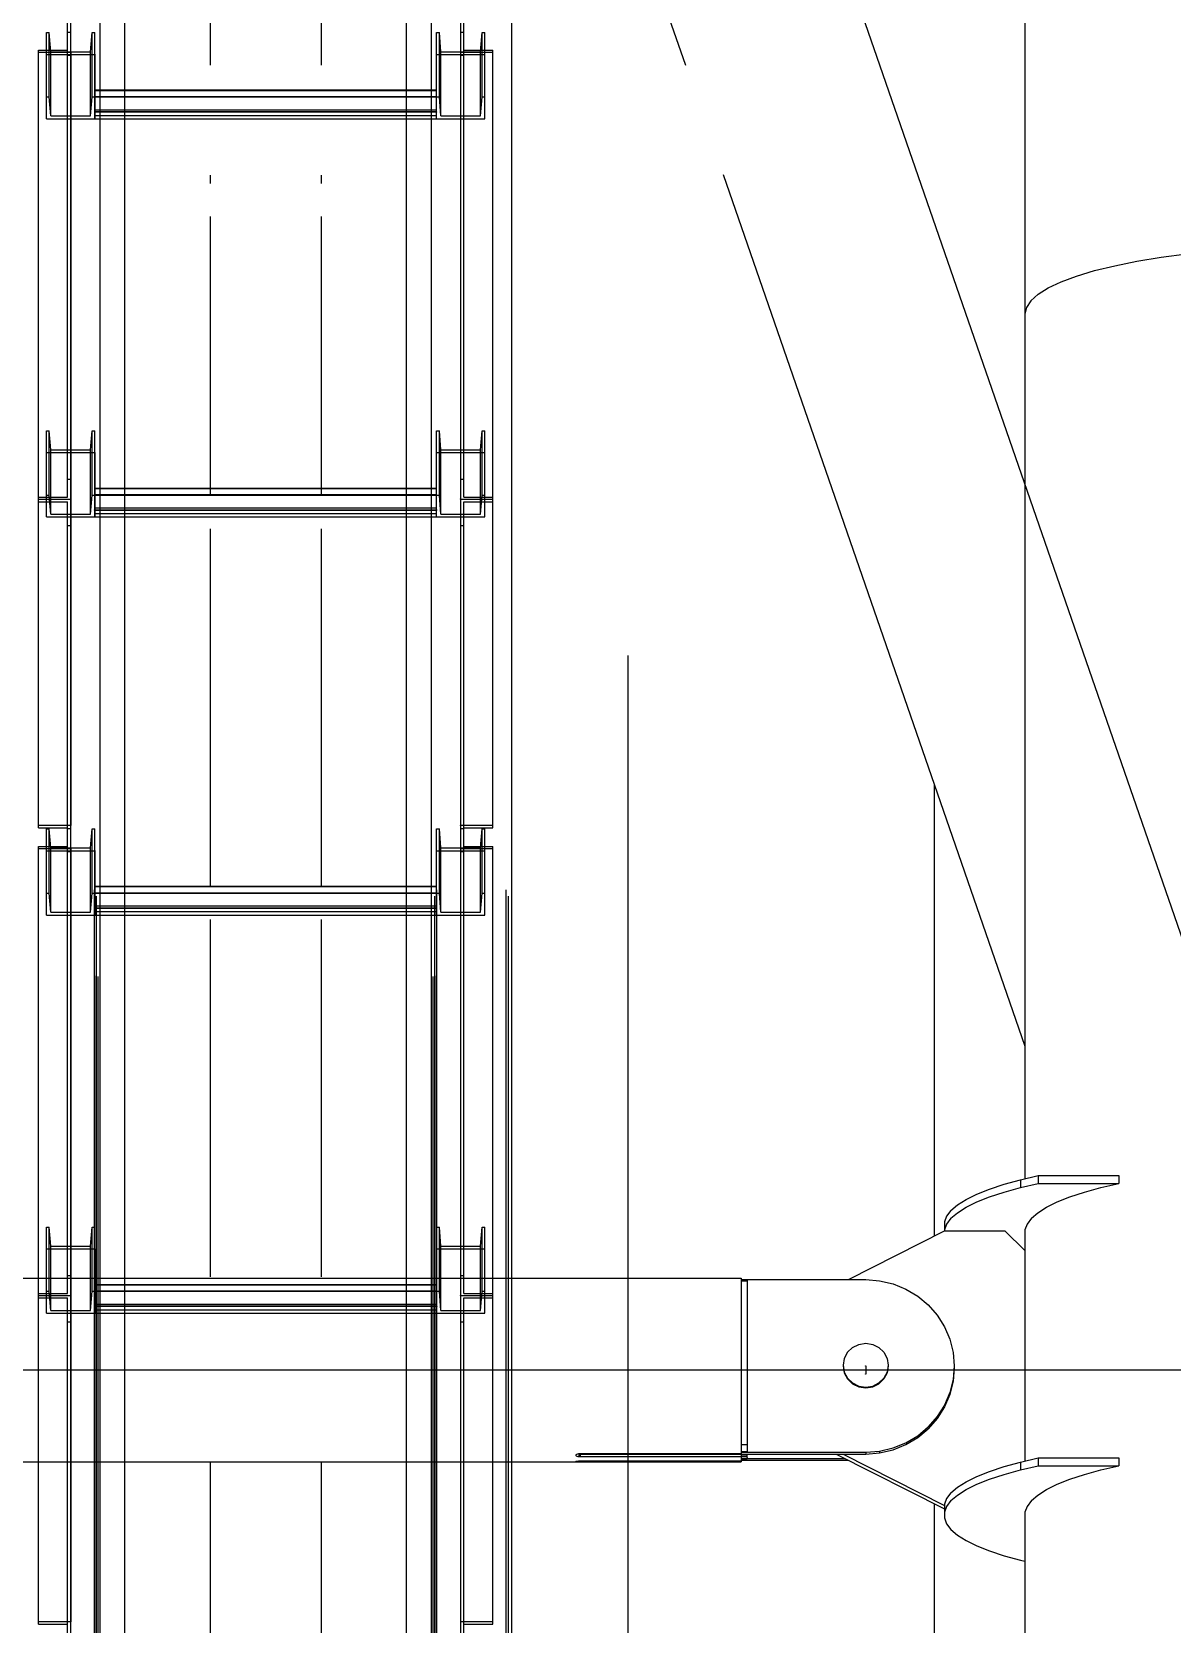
# Model space of a CAD drawing. Header units: millimetres. Extents: x 150209.93 to 150215.05, y 136675.65 to 136679.93.
# Drawn here: x 150213.5498 to 150213.6065, y 136679.4223 to 136679.5015 of the extents above; entities that cross this region are included whole.
import ezdxf

# ---------------------------------------------------------------- set-up
doc = ezdxf.new("R2010")
doc.units = ezdxf.units.MM
doc.header["$LTSCALE"] = 0.25
for name, pattern in [('CENTER', [50.8, 31.75, -6.35, 6.35, -6.35]), ('XKITLINE00', [0]), ('XKITLINE02', [4, 2, -2]), ('XKITLINE03', [6, 3, -1, 1, -1])]:
    doc.linetypes.add(name, pattern=pattern)

# ---------------------------------------------------------------- blocks, each defined once
blk = doc.blocks.new('çatıı')
at = {"color": 8, "linetype": 'CENTER'}
for p, q in [((23255, 20197.81), (23255, 18543.85)), ((23255, 19525.62), (23430, 19020.27)), ((22899.99, 19020.27), (23429.99, 19020.28)), ((23314.2, 19021.28), (23314.2, 19019.28))]:
    blk.add_line(p, q, dxfattribs=at)
at = {"color": 116, "linetype": 'XKITLINE02', "true_color": 0x136734}
for p, q in [((23122.49, 18615.46), (23122.49, 19864.35)), ((23123.34, 18618.12), (23123.34, 19867)), ((23123.34, 18615.78), (23123.34, 19864.54)), ((23129.99, 18615.73), (23129.99, 19864.47)), ((23199.99, 18615.46), (23199.99, 19864.47)), ((23206.64, 18618.12), (23206.64, 19867)), ((23206.64, 18615.66), (23206.64, 19864.54)), ((23207.49, 18615.46), (23207.49, 19864.35)), ((23122.49, 18618.31), (23122.49, 19847.64)), ((23207.49, 18618.31), (23207.49, 19847.64)), ((23122.41, 18639.71), (23122.41, 19842.61)), ((23122.94, 18638.14), (23122.94, 19841.66)), ((23207.04, 18638.14), (23207.04, 19841.66)), ((23207.57, 18639.71), (23207.57, 19842.61)), ((23224.81, 18639.71), (23224.81, 19842.61)), ((23225.34, 18638.14), (23225.34, 19841.66)), ((23206.19, 18997.46), (23206.19, 19555.02)), ((23115.69, 19347.1), (23115.69, 19434.08)), ((23116.49, 19347.1), (23116.49, 19434.74)), ((23213.49, 19347.1), (23213.49, 19434.74)), ((23214.29, 19347.1), (23214.29, 19434.08)), ((23110.49, 19352.75), (23111.17, 19352.75)), ((23110.49, 19347.31), (23110.49, 19352.75)), ((23110.49, 19336.77), (23110.49, 19352.75)), ((23111.56, 19348), (23111.17, 19352.75)), ((23111.17, 19336.77), (23111.17, 19352.75)), ((23115.69, 19352.86), (23116.49, 19352.86)), ((23115.69, 19237.28), (23115.69, 19352.86)), ((23116.49, 19236.78), (23116.49, 19352.86)), ((23121.43, 19348), (23121.81, 19352.75)), ((23121.81, 19352.75), (23122.49, 19352.75)), ((23121.81, 19336.77), (23121.81, 19352.75)), ((23122.49, 19347.31), (23122.49, 19352.75)), ((23122.49, 19336.77), (23122.49, 19352.75)), ((23207.49, 19336.77), (23207.49, 19352.75)), ((23207.49, 19347.31), (23207.49, 19352.75)), ((23207.49, 19352.75), (23208.17, 19352.75)), ((23208.17, 19336.77), (23208.17, 19352.75)), ((23208.56, 19348), (23208.17, 19352.75)), ((23213.49, 19347.1), (23213.49, 19353.65)), ((23213.49, 19236.78), (23213.49, 19352.86)), ((23213.49, 19352.86), (23214.29, 19352.86)), ((23214.29, 19347.1), (23214.29, 19353)), ((23214.29, 19237.28), (23214.29, 19352.86)), ((23214.29, 19249.03), (23214.29, 19352.86)), ((23218.43, 19348), (23218.81, 19352.75)), ((23218.81, 19336.77), (23218.81, 19352.75)), ((23218.81, 19352.75), (23219.49, 19352.75)), ((23219.49, 19336.77), (23219.49, 19352.75)), ((23108.49, 19348.4), (23115.69, 19348.4)), ((23108.49, 19236.78), (23108.49, 19348.4)), ((23108.49, 19347.9), (23116.49, 19347.9)), ((23110.49, 19347.31), (23122.49, 19347.31)), ((23110.49, 19331.33), (23110.49, 19347.31)), ((23111.56, 19348), (23121.43, 19348)), ((23111.56, 19332.02), (23111.56, 19348)), ((23115.69, 19347.1), (23116.49, 19347.1)), ((23121.43, 19332.02), (23121.43, 19348)), ((23122.49, 19331.33), (23122.49, 19347.31)), ((23207.49, 19331.33), (23207.49, 19347.31)), ((23207.49, 19347.31), (23219.49, 19347.31)), ((23208.56, 19332.02), (23208.56, 19348)), ((23208.56, 19348), (23218.43, 19348)), ((23213.49, 19248.33), (23213.49, 19347.9)), ((23213.49, 19347.9), (23221.49, 19347.9)), ((23213.49, 19347.1), (23214.29, 19347.1)), ((23214.29, 19348.4), (23221.49, 19348.4)), ((23218.43, 19332.02), (23218.43, 19348)), ((23219.49, 19331.33), (23219.49, 19347.9)), ((23221.49, 19236.78), (23221.49, 19348.4)), ((23110.49, 19336.77), (23111.17, 19336.77)), ((23110.49, 19331.33), (23110.49, 19336.77)), ((23111.56, 19332.02), (23111.17, 19336.77)), ((23121.43, 19332.02), (23121.81, 19336.77)), ((23121.81, 19336.77), (23122.49, 19336.77)), ((23122.49, 19331.33), (23122.49, 19338.48)), ((23122.49, 19338.48), (23129.99, 19338.48)), ((23122.49, 19338.38), (23207.49, 19338.38)), ((23122.49, 19336.87), (23207.49, 19336.87)), ((23122.49, 19336.77), (23207.49, 19336.77)), ((23122.49, 19331.33), (23122.49, 19336.77)), ((23199.99, 19338.48), (23207.49, 19338.48)), ((23207.49, 19331.33), (23207.49, 19338.48)), ((23207.49, 19331.33), (23207.49, 19336.77)), ((23207.49, 19336.77), (23208.17, 19336.77)), ((23208.56, 19332.02), (23208.17, 19336.77)), ((23218.43, 19332.02), (23218.81, 19336.77)), ((23218.81, 19336.77), (23219.49, 19336.77)), ((23219.49, 19331.33), (23219.49, 19336.77)), ((23122.49, 19333.58), (23207.49, 19333.58)), ((23122.49, 19333.04), (23129.99, 19333.04)), ((23199.99, 19333.04), (23207.49, 19333.04)), ((23110.49, 19331.33), (23122.49, 19331.33)), ((23111.56, 19332.02), (23121.43, 19332.02)), ((23122.49, 19332.17), (23207.49, 19332.17)), ((23122.49, 19331.33), (23129.99, 19331.33)), ((23199.99, 19331.33), (23207.49, 19331.33)), ((23207.49, 19331.33), (23219.49, 19331.33)), ((23208.56, 19332.02), (23218.43, 19332.02)), ((23110.49, 19253.78), (23111.17, 19253.78)), ((23110.49, 19248.33), (23110.49, 19253.78)), ((23110.49, 19237.79), (23110.49, 19253.78)), ((23111.56, 19249.03), (23111.17, 19253.78)), ((23111.17, 19237.79), (23111.17, 19253.78)), ((23121.43, 19249.03), (23121.81, 19253.78)), ((23121.81, 19253.78), (23122.49, 19253.78)), ((23121.81, 19237.79), (23121.81, 19253.78)), ((23122.49, 19248.33), (23122.49, 19253.78)), ((23122.49, 19237.79), (23122.49, 19253.78)), ((23207.49, 19237.79), (23207.49, 19253.78)), ((23207.49, 19248.33), (23207.49, 19253.78)), ((23207.49, 19253.78), (23208.17, 19253.78)), ((23208.17, 19237.79), (23208.17, 19253.78)), ((23208.56, 19249.03), (23208.17, 19253.78)), ((23218.43, 19249.03), (23218.81, 19253.78)), ((23218.81, 19237.79), (23218.81, 19253.78)), ((23218.81, 19253.78), (23219.49, 19253.78)), ((23219.49, 19237.79), (23219.49, 19253.78)), ((23219.49, 19248.33), (23219.49, 19253.78)), ((23110.49, 19248.33), (23122.49, 19248.33)), ((23110.49, 19232.35), (23110.49, 19248.33)), ((23111.56, 19249.03), (23121.43, 19249.03)), ((23111.56, 19233.04), (23111.56, 19249.03)), ((23121.43, 19233.04), (23121.43, 19249.03)), ((23122.49, 19232.35), (23122.49, 19248.33)), ((23207.49, 19232.35), (23207.49, 19248.33)), ((23207.49, 19248.33), (23219.49, 19248.33)), ((23208.56, 19233.04), (23208.56, 19249.03)), ((23208.56, 19249.03), (23218.43, 19249.03)), ((23218.43, 19233.04), (23218.43, 19249.03)), ((23219.49, 19232.35), (23219.49, 19248.33)), ((23115.69, 19241.74), (23116.49, 19241.74)), ((23213.49, 19241.74), (23214.29, 19241.74)), ((23110.49, 19237.79), (23111.17, 19237.79)), ((23110.49, 19232.35), (23110.49, 19237.79)), ((23111.56, 19233.04), (23111.17, 19237.79)), ((23121.43, 19233.04), (23121.81, 19237.79)), ((23121.81, 19237.79), (23122.49, 19237.79)), ((23122.49, 19232.35), (23122.49, 19239.51)), ((23122.49, 19239.51), (23129.99, 19239.51)), ((23122.49, 19239.41), (23207.49, 19239.41)), ((23122.49, 19237.89), (23207.49, 19237.89)), ((23122.49, 19237.79), (23207.49, 19237.79)), ((23122.49, 19232.35), (23122.49, 19237.79)), ((23199.99, 19239.51), (23207.49, 19239.51)), ((23207.49, 19232.35), (23207.49, 19239.51)), ((23207.49, 19232.35), (23207.49, 19237.79)), ((23207.49, 19237.79), (23208.17, 19237.79)), ((23208.56, 19233.04), (23208.17, 19237.79)), ((23218.43, 19233.04), (23218.81, 19237.79)), ((23218.81, 19237.79), (23219.49, 19237.79)), ((23219.49, 19232.35), (23219.49, 19237.79)), ((23108.49, 19237.28), (23115.69, 19237.28)), ((23108.49, 19236.78), (23116.49, 19236.78)), ((23108.49, 19236.13), (23108.49, 19236.78)), ((23108.49, 19236.78), (23116.49, 19236.78)), ((23108.49, 19155.04), (23108.49, 19236.78)), ((23108.49, 19236.13), (23115.69, 19236.13)), ((23115.69, 19230.24), (23115.69, 19236.13)), ((23115.69, 19149.15), (23115.69, 19236.13)), ((23116.49, 19230.24), (23116.49, 19236.78)), ((23116.49, 19149.15), (23116.49, 19236.78)), ((23122.49, 19234.6), (23207.49, 19234.6)), ((23122.49, 19234.06), (23129.99, 19234.06)), ((23199.99, 19234.06), (23207.49, 19234.06)), ((23213.49, 19236.78), (23221.49, 19236.78)), ((23213.49, 19149.15), (23213.49, 19236.78)), ((23213.49, 19236.78), (23221.49, 19236.78)), ((23214.29, 19237.28), (23221.49, 19237.28)), ((23214.29, 19149.15), (23214.29, 19236.13)), ((23214.29, 19236.13), (23221.49, 19236.13)), ((23221.49, 19155.04), (23221.49, 19236.78)), ((23110.49, 19232.35), (23122.49, 19232.35)), ((23111.56, 19233.04), (23121.43, 19233.04)), ((23115.69, 19230.24), (23116.49, 19230.24)), ((23122.49, 19233.19), (23207.49, 19233.19)), ((23122.49, 19232.35), (23129.99, 19232.35)), ((23199.99, 19232.35), (23207.49, 19232.35)), ((23207.49, 19232.35), (23219.49, 19232.35)), ((23208.56, 19233.04), (23218.43, 19233.04)), ((23213.49, 19230.24), (23214.29, 19230.24)), ((23108.49, 19155.7), (23116.49, 19155.7)), ((23108.49, 19155.04), (23115.69, 19155.04)), ((23110.49, 19154.8), (23111.17, 19154.8)), ((23110.49, 19149.36), (23110.49, 19154.8)), ((23110.49, 19138.82), (23110.49, 19154.8)), ((23111.56, 19150.05), (23111.17, 19154.8)), ((23111.17, 19138.82), (23111.17, 19154.8)), ((23115.69, 19154.91), (23116.49, 19154.91)), ((23115.69, 19039.33), (23115.69, 19154.91)), ((23116.49, 19038.83), (23116.49, 19154.91)), ((23121.43, 19150.05), (23121.81, 19154.8)), ((23121.81, 19154.8), (23122.49, 19154.8)), ((23121.81, 19138.82), (23121.81, 19154.8)), ((23122.49, 19149.36), (23122.49, 19154.8)), ((23122.49, 19138.82), (23122.49, 19154.8)), ((23207.49, 19138.82), (23207.49, 19154.8)), ((23207.49, 19149.36), (23207.49, 19154.8)), ((23207.49, 19154.8), (23208.17, 19154.8)), ((23208.17, 19138.82), (23208.17, 19154.8)), ((23208.56, 19150.05), (23208.17, 19154.8)), ((23213.49, 19149.15), (23213.49, 19155.7)), ((23213.49, 19155.7), (23221.49, 19155.7)), ((23213.49, 19038.83), (23213.49, 19154.91)), ((23213.49, 19154.91), (23214.29, 19154.91)), ((23214.29, 19149.15), (23214.29, 19155.04)), ((23214.29, 19155.04), (23221.49, 19155.04)), ((23214.29, 19039.33), (23214.29, 19154.91)), ((23214.29, 19051.07), (23214.29, 19154.91)), ((23218.43, 19150.05), (23218.81, 19154.8)), ((23218.81, 19138.82), (23218.81, 19154.8)), ((23218.81, 19154.8), (23219.49, 19154.8)), ((23219.49, 19138.82), (23219.49, 19154.8)), ((23221.49, 19155.04), (23221.49, 19155.7)), ((23108.49, 19150.44), (23115.69, 19150.44)), ((23108.49, 19038.83), (23108.49, 19150.44)), ((23108.49, 19149.95), (23116.49, 19149.95)), ((23110.49, 19149.36), (23122.49, 19149.36)), ((23110.49, 19133.37), (23110.49, 19149.36)), ((23111.56, 19150.05), (23121.43, 19150.05)), ((23111.56, 19134.07), (23111.56, 19150.05)), ((23115.69, 19149.15), (23116.49, 19149.15)), ((23121.43, 19134.07), (23121.43, 19150.05)), ((23122.49, 19133.37), (23122.49, 19149.36)), ((23207.49, 19133.37), (23207.49, 19149.36)), ((23207.49, 19149.36), (23219.49, 19149.36)), ((23208.56, 19134.07), (23208.56, 19150.05)), ((23208.56, 19150.05), (23218.43, 19150.05)), ((23213.49, 19149.95), (23221.49, 19149.95)), ((23213.49, 19149.15), (23214.29, 19149.15)), ((23214.29, 19150.44), (23221.49, 19150.44)), ((23218.43, 19134.07), (23218.43, 19150.05)), ((23219.49, 19133.37), (23219.49, 19149.95)), ((23221.49, 19040.62), (23221.49, 19150.44)), ((23110.49, 19138.82), (23111.17, 19138.82)), ((23110.49, 19133.37), (23110.49, 19138.82)), ((23111.56, 19134.07), (23111.17, 19138.82)), ((23121.43, 19134.07), (23121.81, 19138.82)), ((23121.81, 19138.82), (23122.49, 19138.82)), ((23122.49, 19133.37), (23122.49, 19140.53)), ((23122.49, 19140.53), (23129.99, 19140.53)), ((23122.49, 19140.43), (23207.49, 19140.43)), ((23122.49, 19138.91), (23207.49, 19138.91)), ((23122.49, 19138.82), (23207.49, 19138.82)), ((23122.49, 19133.37), (23122.49, 19138.82)), ((23199.99, 19140.53), (23207.49, 19140.53)), ((23207.49, 19133.37), (23207.49, 19140.53)), ((23207.49, 19133.37), (23207.49, 19138.82)), ((23207.49, 19138.82), (23208.17, 19138.82)), ((23208.56, 19134.07), (23208.17, 19138.82)), ((23218.43, 19134.07), (23218.81, 19138.82)), ((23218.81, 19138.82), (23219.49, 19138.82)), ((23219.49, 19133.37), (23219.49, 19138.82)), ((23122.49, 19135.63), (23207.49, 19135.63)), ((23122.49, 19135.08), (23129.99, 19135.08)), ((23199.99, 19135.08), (23207.49, 19135.08)), ((23110.49, 19133.37), (23122.49, 19133.37)), ((23111.56, 19134.07), (23121.43, 19134.07)), ((23122.49, 19134.22), (23207.49, 19134.22)), ((23122.49, 19133.37), (23129.99, 19133.37)), ((23199.99, 19133.37), (23207.49, 19133.37)), ((23207.49, 19133.37), (23219.49, 19133.37)), ((23208.56, 19134.07), (23218.43, 19134.07)), ((23110.49, 19055.82), (23111.17, 19055.82)), ((23110.49, 19050.38), (23110.49, 19055.82)), ((23110.49, 19039.84), (23110.49, 19055.82)), ((23111.56, 19051.07), (23111.17, 19055.82)), ((23111.17, 19039.84), (23111.17, 19055.82)), ((23121.43, 19051.07), (23121.81, 19055.82)), ((23121.81, 19055.82), (23122.49, 19055.82)), ((23121.81, 19039.84), (23121.81, 19055.82)), ((23122.49, 19050.38), (23122.49, 19055.82)), ((23122.49, 19039.84), (23122.49, 19055.82)), ((23207.49, 19040.62), (23207.49, 19055.82)), ((23207.49, 19050.38), (23207.49, 19055.82)), ((23207.49, 19055.82), (23208.17, 19055.82)), ((23208.17, 19039.84), (23208.17, 19055.82)), ((23208.56, 19051.07), (23208.17, 19055.82)), ((23218.43, 19051.07), (23218.81, 19055.82)), ((23218.81, 19039.84), (23218.81, 19055.82)), ((23218.81, 19055.82), (23219.49, 19055.82)), ((23219.49, 19040.62), (23219.49, 19055.82)), ((23219.49, 19050.38), (23219.49, 19055.82)), ((23110.49, 19050.38), (23122.49, 19050.38)), ((23110.49, 19034.4), (23110.49, 19050.38)), ((23111.56, 19051.07), (23121.43, 19051.07)), ((23111.56, 19035.09), (23111.56, 19051.07)), ((23121.43, 19035.09), (23121.43, 19051.07)), ((23122.49, 19034.4), (23122.49, 19050.38)), ((23207.49, 19036.29), (23207.49, 19050.38)), ((23207.49, 19050.38), (23219.49, 19050.38)), ((23208.56, 19035.09), (23208.56, 19051.07)), ((23208.56, 19051.07), (23218.43, 19051.07)), ((23218.43, 19035.09), (23218.43, 19051.07)), ((23219.49, 19036.29), (23219.49, 19050.38)), ((23115.69, 19043.79), (23116.49, 19043.79)), ((23213.49, 19043.79), (23214.29, 19043.79)), ((23110.49, 19039.84), (23111.17, 19039.84)), ((23110.49, 19034.4), (23110.49, 19039.84)), ((23111.56, 19035.09), (23111.17, 19039.84)), ((23121.43, 19035.09), (23121.81, 19039.84)), ((23121.81, 19039.84), (23122.49, 19039.84)), ((23122.49, 19034.4), (23122.49, 19041.55)), ((23122.49, 19041.55), (23207.49, 19041.55)), ((23122.49, 19041.46), (23207.49, 19041.46)), ((23122.49, 19039.94), (23207.49, 19039.94)), ((23122.49, 19039.84), (23207.49, 19039.84)), ((23122.49, 19034.4), (23122.49, 19039.84)), ((23123.79, 18997.46), (23123.79, 19043.1)), ((23129.99, 18997.46), (23129.99, 19043.1)), ((23199.99, 18997.46), (23199.99, 19043.1)), ((23206.19, 18997.46), (23206.19, 19043.1)), ((23207.49, 19034.4), (23207.49, 19041.55)), ((23207.49, 19034.4), (23207.49, 19040.62)), ((23207.49, 19039.84), (23208.17, 19039.84)), ((23208.56, 19035.09), (23208.17, 19039.84)), ((23218.43, 19035.09), (23218.81, 19039.84)), ((23218.81, 19039.84), (23219.49, 19039.84)), ((23219.49, 19034.4), (23219.49, 19040.62)), ((23221.49, 19038.83), (23221.49, 19040.62)), ((23226.19, 18997.46), (23226.19, 19043.1)), ((23108.49, 19039.33), (23115.69, 19039.33)), ((23108.49, 19038.83), (23116.49, 19038.83)), ((23108.49, 19038.18), (23108.49, 19038.83)), ((23108.49, 19038.83), (23116.49, 19038.83)), ((23108.49, 18957.09), (23108.49, 19038.83)), ((23108.49, 19038.18), (23115.69, 19038.18)), ((23115.69, 19032.28), (23115.69, 19038.18)), ((23115.69, 18951.2), (23115.69, 19038.18)), ((23116.49, 19032.28), (23116.49, 19038.83)), ((23116.49, 18951.2), (23116.49, 19038.83)), ((23122.49, 19036.65), (23207.49, 19036.65)), ((23122.49, 19036.11), (23207.49, 19036.11)), ((23213.49, 19038.83), (23221.49, 19038.83)), ((23213.49, 18951.2), (23213.49, 19038.83)), ((23213.49, 19038.83), (23221.49, 19038.83)), ((23214.29, 19039.33), (23221.49, 19039.33)), ((23214.29, 18951.2), (23214.29, 19038.18)), ((23214.29, 19038.18), (23221.49, 19038.18)), ((23221.49, 18957.09), (23221.49, 19038.83)), ((23110.49, 19034.4), (23122.49, 19034.4)), ((23111.56, 19035.09), (23121.43, 19035.09)), ((23115.69, 19032.28), (23116.49, 19032.28)), ((23122.49, 19035.24), (23207.49, 19035.24)), ((23122.49, 19034.4), (23207.49, 19034.4)), ((23207.49, 19034.4), (23219.49, 19034.4)), ((23208.56, 19035.09), (23218.43, 19035.09)), ((23213.49, 19032.28), (23214.29, 19032.28)), ((23108.49, 18957.75), (23116.49, 18957.75)), ((23108.49, 18957.09), (23115.69, 18957.09)), ((23213.49, 18951.2), (23213.49, 18957.75)), ((23213.49, 18957.75), (23221.49, 18957.75)), ((23214.29, 18957.09), (23221.49, 18957.09)), ((23221.49, 18957.09), (23221.49, 18957.75))]:
    blk.add_line(p, q, dxfattribs=at)
at = {"color": 1, "linetype": 'XKITLINE03'}
for p, q in [((23122.49, 18615.46), (23122.49, 19864.35)), ((23207.49, 19864.35), (23207.49, 18615.46)), ((23213.49, 18654.47), (23213.49, 19842.19)), ((23116.49, 19347.9), (23116.49, 19236.78)), ((23122.49, 19347.31), (23122.49, 19331.33)), ((23207.49, 19331.33), (23207.49, 19347.31)), ((23213.49, 19236.78), (23213.49, 19347.9)), ((23207.49, 19333.04), (23122.49, 19333.04)), ((23122.49, 19248.33), (23122.49, 19232.35)), ((23207.49, 19232.35), (23207.49, 19248.33)), ((23116.49, 19236.78), (23116.49, 19155.7)), ((23207.49, 19234.06), (23122.49, 19234.06)), ((23213.49, 19155.7), (23213.49, 19236.78)), ((23116.49, 19149.95), (23116.49, 19038.83)), ((23122.49, 19149.36), (23122.49, 19133.37)), ((23207.49, 19133.37), (23207.49, 19149.36)), ((23213.49, 19038.83), (23213.49, 19149.95)), ((23207.49, 19135.08), (23122.49, 19135.08)), ((23122.49, 19050.38), (23122.49, 19034.4)), ((23207.49, 19034.4), (23207.49, 19050.38)), ((23116.49, 19038.83), (23116.49, 18957.75)), ((23207.49, 19036.11), (23122.49, 19036.11)), ((23213.49, 18957.75), (23213.49, 19038.83))]:
    blk.add_line(p, q, dxfattribs=at)
at = {"color": 8, "linetype": 'XKITLINE00'}
for p, q in [((23353.8, 19787.86), (23353.8, 19282.77)), ((23248.63, 19404.45), (23269.34, 19344.64)), ((23151.2, 19382.95), (23151.2, 19344.64)), ((23178.8, 19382.95), (23178.8, 19344.64)), ((23151.2, 19317.34), (23151.2, 19315.26)), ((23178.8, 19317.34), (23178.8, 19315.26)), ((23278.76, 19317.45), (23353.8, 19100.76)), ((23151.2, 19307.04), (23151.2, 19237.59)), ((23178.8, 19307.04), (23178.8, 19237.59)), ((23387.66, 19296.92), (23394.07, 19297.77)), ((23387.66, 19296.91), (23394.07, 19297.76)), ((23366.64, 19292.22), (23371.09, 19293.56)), ((23366.64, 19292.22), (23371.09, 19293.56)), ((23371.09, 19293.56), (23376.11, 19294.8)), ((23371.09, 19293.56), (23376.11, 19294.79)), ((23376.11, 19294.8), (23381.65, 19295.92)), ((23376.11, 19294.79), (23381.65, 19295.91)), ((23381.65, 19295.92), (23387.66, 19296.92)), ((23381.65, 19295.91), (23387.66, 19296.91)), ((23357.08, 19287.71), (23359.6, 19289.28)), ((23359.6, 19289.28), (23362.79, 19290.79)), ((23362.79, 19290.79), (23366.64, 19292.22)), ((23362.79, 19290.79), (23366.64, 19292.22)), ((23355.26, 19286.09), (23354.16, 19284.44)), ((23355.26, 19286.09), (23354.16, 19284.44)), ((23355.26, 19286.09), (23357.08, 19287.71)), ((23355.26, 19286.09), (23357.08, 19287.71)), ((23354.16, 19284.44), (23353.8, 19282.77)), ((23354.16, 19284.44), (23353.8, 19282.77)), ((23353.8, 19282.77), (23353.8, 19067.84)), ((23151.2, 19229.37), (23151.2, 19140.5)), ((23178.8, 19229.37), (23178.8, 19140.5)), ((23331.2, 19166.03), (23331.2, 19053.52)), ((23151.2, 19132.28), (23151.2, 19043.4)), ((23178.8, 19132.28), (23178.8, 19043.4)), ((23348.59, 19066.45), (23352.65, 19067.57)), ((23352.65, 19067.57), (23357.11, 19068.62)), ((23352.65, 19067.57), (23352.65, 19065.63)), ((23357.11, 19068.62), (23357.11, 19066.67)), ((23357.11, 19068.62), (23377.11, 19068.62)), ((23377.11, 19068.62), (23377.11, 19066.67)), ((23339.17, 19062.68), (23341.83, 19064)), ((23341.83, 19064), (23344.98, 19065.26)), ((23344.98, 19065.26), (23348.59, 19066.45)), ((23344.98, 19063.31), (23348.59, 19064.5)), ((23348.59, 19064.5), (23352.65, 19065.63)), ((23352.65, 19065.63), (23357.11, 19066.67)), ((23357.11, 19066.67), (23377.11, 19066.67)), ((23364.98, 19063.31), (23368.59, 19064.5)), ((23368.59, 19064.5), (23372.65, 19065.63)), ((23372.65, 19065.63), (23377.11, 19066.67)), ((23335.4, 19059.93), (23334.31, 19058.5)), ((23335.4, 19059.93), (23337.03, 19061.32)), ((23337.03, 19061.32), (23339.17, 19062.68)), ((23337.03, 19059.37), (23339.17, 19060.73)), ((23339.17, 19060.73), (23341.83, 19062.05)), ((23341.83, 19062.05), (23344.98, 19063.31)), ((23357.03, 19059.37), (23359.17, 19060.73)), ((23359.17, 19060.73), (23361.83, 19062.05)), ((23361.83, 19062.05), (23364.98, 19063.31)), ((23334.31, 19058.5), (23333.76, 19057.07)), ((23333.76, 19057.07), (23333.76, 19055.12)), ((23334.31, 19056.55), (23333.76, 19055.12)), ((23335.4, 19057.98), (23334.31, 19056.55)), ((23335.4, 19057.98), (23337.03, 19059.37)), ((23354.31, 19056.56), (23353.76, 19055.12)), ((23355.4, 19057.98), (23354.31, 19056.56)), ((23355.4, 19057.98), (23357.03, 19059.37)), ((23309.91, 19042.73), (23333.8, 19054.84)), ((23333.76, 19055.12), (23333.76, 19054.83)), ((23333.8, 19054.84), (23348.8, 19054.84)), ((23348.8, 19054.84), (23353.8, 19049.97)), ((23353.76, 19055.12), (23353.76, 19053.68)), ((23353.76, 19053.68), (23353.8, 19053.59)), ((23353.8, 19055.2), (23353.8, 19049.97)), ((23353.8, 19049.97), (23353.8, 18997.66)), ((23087.8, 19043.1), (23242.19, 19043.1)), ((23242.19, 19043.1), (23242.36, 19043.09)), ((23242.36, 19043.09), (23242.6, 19043.08)), ((23242.6, 19043.08), (23242.89, 19043.08)), ((23242.89, 19043.08), (23243.2, 19043.08)), ((23243.2, 19043.08), (23283.2, 19043.08)), ((23283.19, 19042.95), (23283.19, 19042.12)), ((23283.19, 19042.4), (23284.69, 19042.4)), ((23283.19, 19042.12), (23283.19, 19040.62)), ((23283.19, 19040.62), (23283.19, 19038.5)), ((23283.2, 19043.08), (23283.19, 19042.95)), ((23283.2, 19042.73), (23314.2, 19042.73)), ((23283.2, 19042.62), (23284.7, 19042.62)), ((23284.7, 19042.62), (23284.69, 19042.4)), ((23284.69, 19042.4), (23284.69, 19041.61)), ((23284.69, 19041.61), (23284.69, 19040.27)), ((23284.69, 19040.27), (23284.69, 19038.42)), ((23314.2, 19042.73), (23317.64, 19042.46)), ((23317.64, 19042.46), (23320.99, 19041.68)), ((23320.99, 19041.68), (23324.18, 19040.39)), ((23324.18, 19040.39), (23327.13, 19038.63)), ((23283.19, 19038.5), (23283.19, 19035.83)), ((23283.19, 19035.83), (23283.19, 19032.69)), ((23284.69, 19038.42), (23284.69, 19036.1)), ((23284.69, 19036.1), (23284.69, 19033.37)), ((23327.13, 19038.63), (23329.75, 19036.45)), ((23329.75, 19036.45), (23331.99, 19033.89)), ((23283.19, 19032.69), (23283.19, 19029.17)), ((23284.69, 19033.37), (23284.69, 19030.31)), ((23331.99, 19033.89), (23333.8, 19031.02)), ((23283.19, 19029.17), (23283.19, 19025.38)), ((23284.69, 19030.31), (23284.69, 19026.99)), ((23333.8, 19031.02), (23335.12, 19027.91)), ((23335.12, 19027.91), (23335.92, 19024.64)), ((23283.19, 19025.38), (23283.19, 19021.43)), ((23284.69, 19026.99), (23284.69, 19023.5)), ((23309.66, 19024.67), (23308.87, 19023.15)), ((23309.66, 19024.67), (23310.9, 19025.88)), ((23310.9, 19025.88), (23312.46, 19026.65)), ((23312.46, 19026.65), (23314.2, 19026.92)), ((23314.2, 19026.92), (23315.93, 19026.65)), ((23315.93, 19026.65), (23317.49, 19025.88)), ((23317.49, 19025.88), (23318.73, 19024.67)), ((23318.73, 19024.67), (23319.52, 19023.15)), ((23335.92, 19024.64), (23336.2, 19021.28)), ((23283.19, 19021.43), (23283.19, 19017.45)), ((23284.69, 19023.5), (23284.69, 19019.93)), ((23308.87, 19023.15), (23308.6, 19021.46)), ((23308.6, 19021.46), (23308.6, 19021.28)), ((23308.6, 19021.46), (23308.87, 19019.77)), ((23308.6, 19021.28), (23308.87, 19019.6)), ((23319.52, 19023.15), (23319.8, 19021.46)), ((23319.8, 19021.46), (23319.52, 19019.77)), ((23319.8, 19021.28), (23319.52, 19019.6)), ((23319.8, 19021.46), (23319.8, 19021.28)), ((23336.2, 19021.28), (23335.92, 19017.93)), ((23336.2, 19020.84), (23335.92, 19017.48)), ((23336.2, 19021.28), (23336.2, 19020.84)), ((23283.19, 19017.45), (23283.19, 19013.56)), ((23284.69, 19019.93), (23284.69, 19016.36)), ((23284.69, 19016.36), (23284.69, 19012.9)), ((23308.87, 19019.77), (23309.66, 19018.25)), ((23308.87, 19019.6), (23309.66, 19018.07)), ((23309.66, 19018.25), (23310.9, 19017.05)), ((23309.66, 19018.07), (23310.9, 19016.87)), ((23310.9, 19017.05), (23312.46, 19016.27)), ((23310.9, 19016.87), (23312.46, 19016.09)), ((23312.46, 19016.27), (23314.2, 19016)), ((23312.46, 19016.09), (23314.2, 19015.82)), ((23314.2, 19016), (23315.93, 19016.27)), ((23314.2, 19015.82), (23315.93, 19016.09)), ((23315.93, 19016.27), (23317.49, 19017.05)), ((23315.93, 19016.09), (23317.49, 19016.87)), ((23317.49, 19017.05), (23318.73, 19018.25)), ((23317.49, 19016.87), (23318.73, 19018.07)), ((23319.52, 19019.77), (23318.73, 19018.25)), ((23319.52, 19019.6), (23318.73, 19018.07)), ((23335.92, 19017.93), (23335.12, 19014.66)), ((23335.92, 19017.48), (23335.12, 19014.21)), ((23283.19, 19013.56), (23283.19, 19009.87)), ((23284.69, 19012.9), (23284.69, 19009.63)), ((23314.2, 19016), (23314.2, 19015.82)), ((23335.12, 19014.66), (23333.8, 19011.55)), ((23335.12, 19014.21), (23333.8, 19011.1)), ((23283.19, 19009.87), (23283.19, 19006.49)), ((23284.69, 19009.63), (23284.69, 19006.62)), ((23331.99, 19008.68), (23329.75, 19006.12)), ((23331.99, 19008.23), (23329.75, 19005.67)), ((23333.8, 19011.55), (23331.99, 19008.68)), ((23333.8, 19011.1), (23331.99, 19008.23)), ((23283.19, 19006.49), (23283.19, 19003.54)), ((23284.69, 19006.62), (23284.69, 19003.97)), ((23327.13, 19003.93), (23329.75, 19006.12)), ((23327.13, 19003.49), (23329.75, 19005.67)), ((23283.19, 19003.54), (23283.19, 19001.09)), ((23283.19, 19001.74), (23284.69, 19001.74)), ((23283.19, 19001.09), (23283.2, 18999.53)), ((23284.69, 19003.97), (23284.69, 19001.74)), ((23284.69, 19001.74), (23284.7, 18999.99)), ((23317.64, 19000.1), (23320.99, 19000.89)), ((23317.64, 18999.66), (23320.99, 19000.44)), ((23320.99, 19000.89), (23324.18, 19002.18)), ((23320.99, 19000.44), (23324.18, 19001.73)), ((23324.18, 19002.18), (23327.13, 19003.93)), ((23324.18, 19001.73), (23327.13, 19003.49)), ((23087.8, 18997.46), (23242.19, 18997.46)), ((23151.2, 18997.46), (23151.2, 18946.31)), ((23178.8, 18997.46), (23178.8, 18946.31)), ((23242.19, 18999.23), (23242.11, 18999.13)), ((23242.11, 18999.13), (23242.11, 18999.04)), ((23242.11, 18999.04), (23242.19, 18998.94)), ((23242.11, 18997.54), (23242.19, 18997.58)), ((23242.11, 18997.54), (23242.11, 18997.5)), ((23242.11, 18997.5), (23242.19, 18997.46)), ((23242.19, 18999.23), (23242.36, 18999.35)), ((23242.19, 18998.94), (23242.36, 18998.86)), ((23242.19, 18997.58), (23242.36, 18997.62)), ((23242.19, 18997.46), (23242.36, 18997.47)), ((23242.36, 18999.35), (23242.6, 18999.45)), ((23242.36, 18998.86), (23242.6, 18998.8)), ((23242.36, 18997.62), (23242.6, 18997.65)), ((23242.36, 18997.47), (23242.6, 18997.47)), ((23242.6, 18999.45), (23242.89, 18999.51)), ((23242.6, 18998.8), (23242.89, 18998.76)), ((23242.6, 18997.65), (23242.89, 18997.67)), ((23242.6, 18997.47), (23242.89, 18997.48)), ((23242.89, 18999.51), (23243.2, 18999.53)), ((23242.89, 18999.51), (23242.89, 18998.76)), ((23242.89, 18998.76), (23243.2, 18998.74)), ((23242.89, 18997.67), (23242.89, 18997.48)), ((23242.89, 18997.67), (23243.2, 18997.67)), ((23242.89, 18997.48), (23243.2, 18997.48)), ((23243.2, 18999.53), (23243.2, 18999.39)), ((23243.2, 18999.53), (23283.2, 18999.53)), ((23243.2, 18999.39), (23314.2, 18999.39)), ((23243.2, 18999.39), (23243.2, 18998.74)), ((23243.2, 18998.74), (23283.2, 18998.74)), ((23243.2, 18997.67), (23243.2, 18997.48)), ((23243.2, 18997.67), (23283.2, 18997.67)), ((23243.2, 18997.48), (23283.2, 18997.48)), ((23283.2, 18999.99), (23284.7, 18999.99)), ((23283.2, 18999.84), (23314.2, 18999.84)), ((23283.2, 18999.39), (23283.2, 18999.15)), ((23283.2, 18999.39), (23283.2, 18998.74)), ((23283.2, 18999.15), (23284.7, 18999.15)), ((23283.2, 18998.79), (23284.7, 18998.79)), ((23283.2, 18998.74), (23283.2, 18998)), ((23283.2, 18998.26), (23284.7, 18998.26)), ((23283.2, 18998.08), (23284.7, 18998.08)), ((23283.2, 18998), (23283.2, 18997.67)), ((23283.2, 18997.83), (23309.91, 18997.83)), ((23283.2, 18997.67), (23283.2, 18997.48)), ((23284.7, 18999.39), (23284.7, 18999.15)), ((23284.7, 18998.49), (23284.7, 18999.15)), ((23284.7, 18998.49), (23284.7, 18998.26)), ((23284.7, 18998.28), (23309.03, 18998.28)), ((23284.7, 18998.26), (23284.7, 18998.08)), ((23306.83, 18999.39), (23333.76, 18985.73)), ((23308.59, 18999.39), (23333.76, 18986.62)), ((23314.2, 18999.84), (23317.64, 19000.1)), ((23314.2, 18999.84), (23314.2, 18999.39)), ((23314.2, 18999.39), (23317.64, 18999.66)), ((23317.64, 19000.1), (23317.64, 18999.66)), ((23344.98, 18995.07), (23348.59, 18996.27)), ((23348.59, 18996.27), (23352.65, 18997.39)), ((23352.65, 18997.39), (23357.11, 18998.43)), ((23352.65, 18997.39), (23352.65, 18995.44)), ((23352.65, 18995.44), (23357.11, 18996.48)), ((23357.11, 18998.43), (23377.11, 18998.43)), ((23357.11, 18998.43), (23357.11, 18996.48)), ((23357.11, 18996.48), (23377.11, 18996.48)), ((23372.65, 18995.44), (23377.11, 18996.48)), ((23377.11, 18998.43), (23377.11, 18996.48)), ((23337.03, 18991.14), (23339.17, 18992.5)), ((23339.17, 18992.5), (23341.83, 18993.81)), ((23341.83, 18993.81), (23344.98, 18995.07)), ((23341.83, 18991.86), (23344.98, 18993.12)), ((23344.98, 18993.12), (23348.59, 18994.32)), ((23348.59, 18994.32), (23352.65, 18995.44)), ((23361.83, 18991.86), (23364.98, 18993.12)), ((23364.98, 18993.12), (23368.59, 18994.32)), ((23368.59, 18994.32), (23372.65, 18995.44)), ((23334.31, 18988.32), (23333.76, 18986.88)), ((23335.4, 18989.74), (23334.31, 18988.32)), ((23335.4, 18989.74), (23337.03, 18991.14)), ((23335.4, 18987.79), (23337.03, 18989.19)), ((23337.03, 18989.19), (23339.17, 18990.55)), ((23339.17, 18990.55), (23341.83, 18991.86)), ((23355.4, 18987.79), (23357.03, 18989.19)), ((23357.03, 18989.19), (23359.17, 18990.55)), ((23359.17, 18990.55), (23361.83, 18991.86)), ((23331.2, 18987.03), (23331.2, 18776.27)), ((23333.76, 18986.88), (23333.76, 18984.93)), ((23334.31, 18986.37), (23333.76, 18984.93)), ((23333.76, 18984.93), (23333.76, 18983.49)), ((23335.4, 18987.79), (23334.31, 18986.37)), ((23354.31, 18986.37), (23353.76, 18984.93)), ((23353.76, 18984.93), (23353.76, 18983.49)), ((23353.8, 18985.02), (23353.8, 18415.51)), ((23355.4, 18987.79), (23354.31, 18986.37)), ((23333.76, 18983.49), (23334.31, 18982.05)), ((23334.31, 18982.05), (23335.4, 18980.63)), ((23335.4, 18980.63), (23337.03, 18979.24)), ((23353.76, 18983.49), (23353.8, 18983.41)), ((23337.03, 18979.24), (23339.18, 18977.88)), ((23339.18, 18977.88), (23341.84, 18976.56)), ((23341.84, 18976.56), (23344.98, 18975.3)), ((23344.98, 18975.3), (23348.6, 18974.11)), ((23348.6, 18974.11), (23352.65, 18972.98)), ((23352.65, 18972.98), (23353.8, 18972.72))]:
    blk.add_line(p, q, dxfattribs=at)
at = {"color": 7, "linetype": 'XKITLINE00'}
for p, q in [((23226.19, 19043.1), (23226.19, 19593.16)), ((23206.19, 19043.1), (23206.19, 19555.02)), ((23199.99, 19043.1), (23199.99, 19543.2)), ((23129.99, 19043.1), (23129.99, 19409.71)), ((23123.79, 19043.1), (23123.79, 19397.89)), ((23129.99, 19338.48), (23199.99, 19338.48)), ((23129.99, 19333.04), (23199.99, 19333.04)), ((23129.99, 19331.33), (23199.99, 19331.33)), ((23129.99, 19239.51), (23199.99, 19239.51)), ((23129.99, 19234.06), (23199.99, 19234.06)), ((23129.99, 19232.35), (23199.99, 19232.35)), ((23129.99, 19140.53), (23199.99, 19140.53)), ((23129.99, 19135.08), (23199.99, 19135.08)), ((23129.99, 19133.37), (23199.99, 19133.37)), ((23123.79, 18716.06), (23123.79, 18997.46)), ((23129.99, 18706.47), (23129.99, 18997.46)), ((23199.99, 18620.17), (23199.99, 18997.46)), ((23206.19, 18639.91), (23206.19, 18997.46)), ((23226.19, 18639.91), (23226.19, 18997.46))]:
    blk.add_line(p, q, dxfattribs=at)
at = {"color": 1, "linetype": 'XKITLINE00'}
for centre in [(23116.49, 19347.9), (23122.49, 19347.31), (23207.49, 19347.31), (23213.49, 19347.9), (23122.49, 19333.04), (23207.49, 19333.04), (23122.49, 19331.33), (23207.49, 19331.33), (23122.49, 19248.33), (23207.49, 19248.33), (23116.49, 19236.78), (23116.49, 19236.78), (23122.49, 19234.06), (23207.49, 19234.06), (23213.49, 19236.78), (23213.49, 19236.78), (23122.49, 19232.35), (23207.49, 19232.35), (23116.49, 19155.7), (23213.49, 19155.7), (23116.49, 19149.95), (23122.49, 19149.36), (23207.49, 19149.36), (23213.49, 19149.95), (23122.49, 19135.08), (23207.49, 19135.08), (23122.49, 19133.37), (23207.49, 19133.37), (23122.49, 19050.38), (23207.49, 19050.38), (23116.49, 19038.83), (23116.49, 19038.83), (23122.49, 19036.11), (23207.49, 19036.11), (23213.49, 19038.83), (23213.49, 19038.83), (23122.49, 19034.4), (23207.49, 19034.4), (23116.49, 18957.75), (23213.49, 18957.75)]:
    blk.add_circle(centre, 0.05, dxfattribs=at)
at = {"color": 8, "linetype": 'XKITLINE00'}
for centre in [(23314.2, 19021.28), (23314.2, 19019.28)]:
    blk.add_circle(centre, 0.05, dxfattribs=at)

msp = doc.modelspace()

# ---------------------------------------------------------------- block references
at = {"xscale": 0.0002000170049888334, "yscale": 0.0002000170049888334, "zscale": 0.0002000170049888334}
msp.add_blockref('çatıı', (150208.928067, 136675.630592), dxfattribs=at)

doc.saveas('drawing.dxf')
